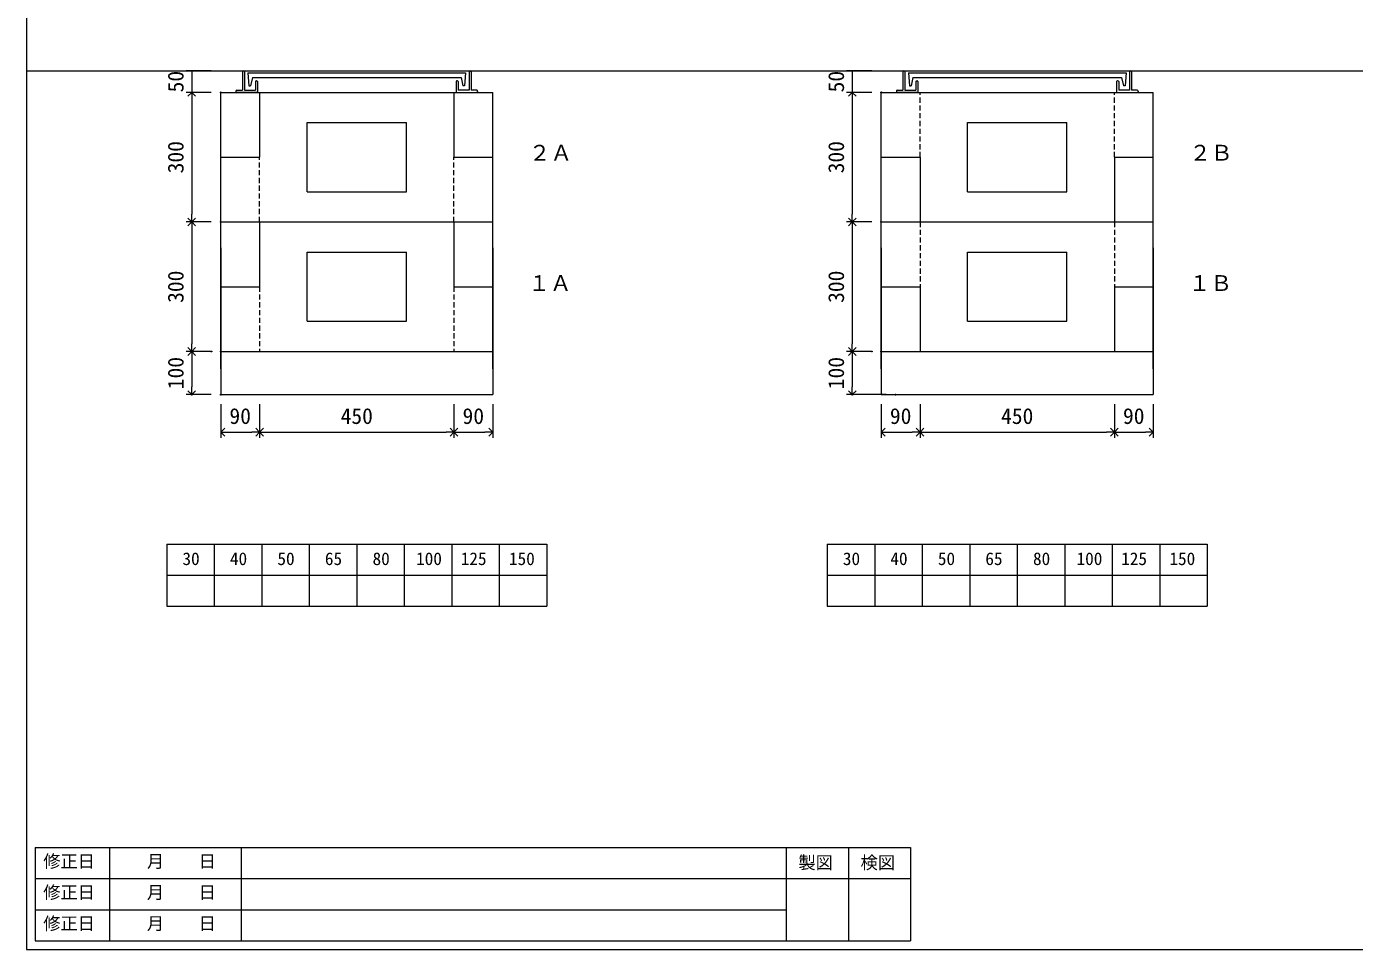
# Model space of a CAD drawing. Units: millimetres, scale not verified. Extents: x -4890 to 18490, y -2273 to 2273.
# Drawn here: x -1230 to 1846, y -2002 to 136 of the extents above; entities that cross this region are included whole.
import ezdxf
from ezdxf.enums import TextEntityAlignment as Align

# ---------------------------------------------------------------- set-up
doc = ezdxf.new("R2010")
doc.units = ezdxf.units.MM
doc.header["$LTSCALE"] = 10
doc.header["$PDMODE"] = 32
doc.header["$PDSIZE"] = 2
for name, pattern in [('DASHED1', [1.8, 1.2, -0.6]), ('USER2', [50.8, 31.75, -6.35, 6.35, -6.35]), ('USER5', [3.185, 0.01, -3.175])]:
    doc.linetypes.add(name, pattern=pattern)
for name, color, linetype, lineweight in [('0-1_Defpoints', 7, 'USER2', 5), ('0-2_waku', 7, 'Continuous', 18), ('0-3_gaikei', 7, 'Continuous', 18), ('0-4_kakure', 7, 'USER5', 18), ('0-5_sunpou', 7, 'Continuous', 5), ('0-9_uchigawa', 6, 'Continuous', 18), ('0-B_futa', 3, 'Continuous', 18), ('0-C_GL', 4, 'Continuous', 18), ('0-E_文字１', 150, 'USER2', 18)]:
    doc.layers.add(name, color=color, linetype=linetype, lineweight=lineweight)
doc.styles.add('ＭＳ ゴシック', font='')
doc.styles.get('ＭＳ ゴシック').set_extended_font_data('MS Gothic')

# ---------------------------------------------------------------- blocks, each defined once
blk = doc.blocks.new('_Open90')
at = {"layer": '0-5_sunpou'}
blk.add_line((0, 0), (-1, 0), dxfattribs=at)
blk.add_lwpolyline([(-0.5, 0.5), (0, 0), (-0.5, -0.5)], dxfattribs=at)
blk = doc.blocks.new('D48')
at = {"layer": '0-1_Defpoints'}
for p in [(667.32, 2214.36), (600.08, 1914.36), (667.32, 1914.36)]:
    blk.add_point(p, dxfattribs=at)
at = {"layer": '0-5_sunpou'}
for p, q in [((645.32, 2214.36), (587.08, 2214.36)), ((600.08, 2196.36), (600.08, 1932.36)), ((645.32, 1914.36), (587.08, 1914.36))]:
    blk.add_line(p, q, dxfattribs=at)
at = {"layer": '0-5_sunpou', "xscale": 18, "yscale": 18}
for p, rotation in [((600.08, 2214.36), 90), ((600.08, 1914.36), 270)]:
    blk.add_blockref('_Open90', p, dxfattribs=dict(at, rotation=rotation))
at = {"layer": '0-5_sunpou', "style": 'ＭＳ ゴシック'}
blk.add_text('300', height=36.66, rotation=90, dxfattribs=at).set_placement((592.08, 2026.86), align=Align.BOTTOM_LEFT)
blk = doc.blocks.new('D49')
at = {"layer": '0-1_Defpoints'}
for p in [(667.32, 1914.36), (600.08, 1614.36), (667.32, 1614.36)]:
    blk.add_point(p, dxfattribs=at)
at = {"layer": '0-5_sunpou'}
for p, q in [((645.32, 1914.36), (587.08, 1914.36)), ((600.08, 1896.36), (600.08, 1632.36)), ((645.32, 1614.36), (587.08, 1614.36))]:
    blk.add_line(p, q, dxfattribs=at)
at = {"layer": '0-5_sunpou', "xscale": 18, "yscale": 18}
for p, rotation in [((600.08, 1914.36), 90), ((600.08, 1614.36), 270)]:
    blk.add_blockref('_Open90', p, dxfattribs=dict(at, rotation=rotation))
at = {"layer": '0-5_sunpou', "style": 'ＭＳ ゴシック'}
blk.add_text('300', height=36.66, rotation=90, dxfattribs=at).set_placement((592.08, 1726.86), align=Align.BOTTOM_LEFT)
blk = doc.blocks.new('D44')
at = {"layer": '0-1_Defpoints'}
for p in [(2197.32, 1914.36), (2130.08, 1614.36), (2197.32, 1614.36)]:
    blk.add_point(p, dxfattribs=at)
at = {"layer": '0-5_sunpou'}
for p, q in [((2175.32, 1914.36), (2117.08, 1914.36)), ((2130.08, 1896.36), (2130.08, 1632.36)), ((2175.32, 1614.36), (2117.08, 1614.36))]:
    blk.add_line(p, q, dxfattribs=at)
at = {"layer": '0-5_sunpou', "xscale": 18, "yscale": 18}
for p, rotation in [((2130.08, 1914.36), 90), ((2130.08, 1614.36), 270)]:
    blk.add_blockref('_Open90', p, dxfattribs=dict(at, rotation=rotation))
at = {"layer": '0-5_sunpou', "style": 'ＭＳ ゴシック'}
blk.add_text('300', height=36.66, rotation=90, dxfattribs=at).set_placement((2122.08, 1726.86), align=Align.BOTTOM_LEFT)
blk = doc.blocks.new('D45')
at = {"layer": '0-1_Defpoints'}
for p in [(2175.32, 1614.36), (2130.08, 1514.36), (2230.32, 1514.36)]:
    blk.add_point(p, dxfattribs=at)
at = {"layer": '0-5_sunpou'}
for p, q in [((2153.32, 1614.36), (2117.08, 1614.36)), ((2130.08, 1596.36), (2130.08, 1532.36)), ((2208.32, 1514.36), (2117.08, 1514.36))]:
    blk.add_line(p, q, dxfattribs=at)
at = {"layer": '0-5_sunpou', "xscale": 18, "yscale": 18}
for p, rotation in [((2130.08, 1614.36), 90), ((2130.08, 1514.36), 270)]:
    blk.add_blockref('_Open90', p, dxfattribs=dict(at, rotation=rotation))
at = {"layer": '0-5_sunpou', "style": 'ＭＳ ゴシック'}
blk.add_text('100', height=36.66, rotation=90, dxfattribs=at).set_placement((2122.08, 1526.86), align=Align.BOTTOM_LEFT)
blk = doc.blocks.new('D46')
at = {"layer": '0-1_Defpoints'}
for p in [(2197.32, 2214.36), (2130.08, 1914.36), (2197.32, 1914.36)]:
    blk.add_point(p, dxfattribs=at)
at = {"layer": '0-5_sunpou'}
for p, q in [((2175.32, 2214.36), (2117.08, 2214.36)), ((2130.08, 2196.36), (2130.08, 1932.36)), ((2175.32, 1914.36), (2117.08, 1914.36))]:
    blk.add_line(p, q, dxfattribs=at)
at = {"layer": '0-5_sunpou', "xscale": 18, "yscale": 18}
for p, rotation in [((2130.08, 2214.36), 90), ((2130.08, 1914.36), 270)]:
    blk.add_blockref('_Open90', p, dxfattribs=dict(at, rotation=rotation))
at = {"layer": '0-5_sunpou', "style": 'ＭＳ ゴシック'}
blk.add_text('300', height=36.66, rotation=90, dxfattribs=at).set_placement((2122.08, 2026.86), align=Align.BOTTOM_LEFT)
blk = doc.blocks.new('D47')
at = {"layer": '0-1_Defpoints'}
for p in [(645.32, 1614.36), (600.08, 1514.36), (667.32, 1514.36)]:
    blk.add_point(p, dxfattribs=at)
at = {"layer": '0-5_sunpou'}
for p, q in [((623.32, 1614.36), (587.08, 1614.36)), ((600.08, 1596.36), (600.08, 1532.36)), ((645.32, 1514.36), (587.08, 1514.36))]:
    blk.add_line(p, q, dxfattribs=at)
at = {"layer": '0-5_sunpou', "xscale": 18, "yscale": 18}
for p, rotation in [((600.08, 1614.36), 90), ((600.08, 1514.36), 270)]:
    blk.add_blockref('_Open90', p, dxfattribs=dict(at, rotation=rotation))
at = {"layer": '0-5_sunpou', "style": 'ＭＳ ゴシック'}
blk.add_text('100', height=36.66, rotation=90, dxfattribs=at).set_placement((592.08, 1526.86), align=Align.BOTTOM_LEFT)

msp = doc.modelspace()

# ---------------------------------------------------------------- linework, layer by layer
at = {"layer": '0-2_waku'}
for p, q in [((-1229.94, 2273.35), (-1229.94, -2001.65)), ((-1229.94, 2273.35), (-1229.94, -2001.65)), ((-904.94, -1062.65), (-904.94, -1206.65)), ((-904.94, -1062.65), (-904.94, -1206.65)), ((-904.94, -1062.65), (-904.94, -1206.65)), ((-904.94, -1062.65), (-904.94, -1206.65)), ((-904.94, -1062.65), (-24.94, -1062.65)), ((-794.94, -1062.65), (-794.94, -1206.65)), ((-684.94, -1062.65), (-684.94, -1206.65)), ((-684.94, -1062.65), (-684.94, -1206.65)), ((-574.94, -1062.65), (-574.94, -1206.65)), ((-464.94, -1062.65), (-464.94, -1206.65)), ((-354.94, -1062.65), (-354.94, -1206.65)), ((-244.94, -1062.65), (-244.94, -1206.65)), ((-134.94, -1062.65), (-134.94, -1206.65)), ((-24.94, -1062.65), (-24.94, -1206.65)), ((625.06, -1062.65), (625.06, -1206.65)), ((625.06, -1062.65), (625.06, -1206.65)), ((625.06, -1062.65), (625.06, -1206.65)), ((625.06, -1062.65), (625.06, -1206.65)), ((625.06, -1062.65), (1505.06, -1062.65)), ((735.06, -1062.65), (735.06, -1206.65)), ((845.06, -1062.65), (845.06, -1206.65)), ((845.06, -1062.65), (845.06, -1206.65)), ((955.06, -1062.65), (955.06, -1206.65)), ((1065.06, -1062.65), (1065.06, -1206.65)), ((1175.06, -1062.65), (1175.06, -1206.65)), ((1285.06, -1062.65), (1285.06, -1206.65)), ((1395.06, -1062.65), (1395.06, -1206.65)), ((1505.06, -1062.65), (1505.06, -1206.65)), ((-904.94, -1134.65), (-24.94, -1134.65)), ((625.06, -1134.65), (1505.06, -1134.65)), ((-904.94, -1206.65), (-24.94, -1206.65)), ((625.06, -1206.65), (1505.06, -1206.65)), ((-1209.94, -1765.65), (-1209.94, -1981.65)), ((-1209.94, -1765.65), (-1209.94, -1981.65)), ((-1209.94, -1765.65), (818.06, -1765.65)), ((-1037.44, -1765.65), (-1037.44, -1981.65)), ((-732.44, -1765.65), (-732.44, -1981.65)), ((-732.44, -1765.65), (-732.44, -1981.65)), ((530.06, -1765.65), (530.06, -1981.65)), ((530.06, -1765.65), (530.06, -1981.65)), ((674.06, -1765.65), (674.06, -1981.65)), ((818.06, -1765.65), (818.06, -1981.65)), ((-1209.94, -1837.65), (818.06, -1837.65)), ((-1209.94, -1909.65), (530.06, -1909.65)), ((-1209.94, -1981.65), (818.06, -1981.65)), ((-1229.94, -2001.65), (4890.06, -2001.65)), ((-1229.94, -2001.65), (4890.06, -2001.65)), ((-1229.94, -2001.65), (4890.06, -2001.65))]:
    msp.add_line(p, q, dxfattribs=at)
at = {"layer": '0-3_gaikei'}
for p, q in [((-779.94, -16.65), (-149.94, -16.65)), ((-779.94, -656.65), (-779.94, -16.65)), ((-779.94, -16.65), (-149.94, -16.65)), ((-779.94, -16.65), (-149.94, -16.65)), ((-779.94, -16.65), (-689.94, -16.65)), ((-779.94, -16.65), (-149.94, -16.65)), ((-779.94, -16.65), (-149.94, -16.65)), ((-779.94, -16.65), (-149.94, -16.65)), ((-699.94, -16.65), (-229.94, -16.65)), ((-699.94, -16.65), (-229.94, -16.65)), ((-689.94, -16.65), (-689.94, -166.65)), ((-239.94, -16.65), (-149.94, -16.65)), ((-239.94, -16.65), (-239.94, -166.65)), ((-149.94, -656.65), (-149.94, -16.65)), ((750.06, -16.65), (1380.06, -16.65)), ((750.06, -16.65), (1380.06, -16.65)), ((750.06, -16.65), (1380.06, -16.65)), ((750.06, -16.65), (1380.06, -16.65)), ((750.06, -16.65), (1380.06, -16.65)), ((750.06, -16.65), (1380.06, -16.65)), ((750.06, -16.65), (1380.06, -16.65)), ((750.06, -16.65), (1380.06, -16.65)), ((750.06, -16.65), (1380.06, -16.65)), ((750.06, -16.65), (1380.06, -16.65)), ((750.06, -656.65), (750.06, -16.65)), ((750.06, -16.65), (840.06, -16.65)), ((830.06, -16.65), (1300.06, -16.65)), ((830.06, -16.65), (1300.06, -16.65)), ((1290.06, -16.65), (1380.06, -16.65)), ((1380.06, -656.65), (1380.06, -16.65)), ((-779.94, -166.65), (-689.94, -166.65)), ((-239.94, -166.65), (-149.94, -166.65)), ((-149.94, -316.65), (-149.94, -156.65)), ((750.06, -166.65), (840.06, -166.65)), ((840.06, -166.65), (840.06, -316.65)), ((1290.06, -166.65), (1290.06, -316.65)), ((1290.06, -166.65), (1380.06, -166.65)), ((1380.06, -316.65), (1380.06, -156.65)), ((-779.94, -316.65), (-149.94, -316.65)), ((-689.94, -316.65), (-689.94, -466.65)), ((-239.94, -316.65), (-239.94, -466.65)), ((750.06, -316.65), (1380.06, -316.65)), ((750.06, -316.65), (1380.06, -316.65)), ((750.06, -316.65), (1380.06, -316.65)), ((830.06, -316.65), (1300.06, -316.65)), ((830.06, -316.65), (1300.06, -316.65)), ((-779.94, -376.65), (-779.94, -716.65)), ((-149.94, -376.65), (-149.94, -716.65)), ((750.06, -376.65), (750.06, -716.65)), ((1380.06, -376.65), (1380.06, -716.65)), ((-779.94, -466.65), (-689.94, -466.65)), ((-239.94, -466.65), (-149.94, -466.65)), ((750.06, -466.65), (840.06, -466.65)), ((840.06, -466.65), (840.06, -616.65)), ((1290.06, -466.65), (1290.06, -616.65)), ((1290.06, -466.65), (1380.06, -466.65)), ((-779.94, -616.65), (-149.94, -616.65)), ((-779.94, -616.65), (-149.94, -616.65)), ((750.06, -616.65), (1380.06, -616.65)), ((750.06, -616.65), (1380.06, -616.65)), ((-779.94, -716.65), (-149.94, -716.65)), ((-779.94, -716.65), (-149.94, -716.65)), ((-779.94, -716.65), (-149.94, -716.65)), ((750.06, -716.65), (1380.06, -716.65)), ((750.06, -716.65), (1380.06, -716.65))]:
    msp.add_line(p, q, dxfattribs=at)
at = {"layer": '0-4_kakure', "linetype": 'DASHED1', "lineweight": 5}
for p, q in [((840.06, -166.65), (840.06, -16.65)), ((1290.06, -166.65), (1290.06, -16.65)), ((-689.94, -316.65), (-689.94, -166.65)), ((-239.94, -316.65), (-239.94, -166.65)), ((840.06, -316.65), (840.06, -466.65)), ((1290.06, -316.65), (1290.06, -466.65)), ((-689.94, -466.65), (-689.94, -616.65)), ((-239.94, -466.65), (-239.94, -616.65))]:
    msp.add_line(p, q, dxfattribs=at)
at = {"layer": '0-5_sunpou'}
for p, q in [((-801.94, 33.35), (-860.18, 33.35)), ((-847.18, 33.35), (-847.18, -16.65)), ((728.06, 33.35), (669.82, 33.35)), ((682.82, 33.35), (682.82, -16.65)), ((-801.94, -16.65), (-860.18, -16.65)), ((-801.94, -16.65), (-860.18, -16.65)), ((728.06, -16.65), (669.82, -16.65)), ((728.06, -16.65), (669.82, -16.65)), ((-779.94, -738.65), (-779.94, -816.58)), ((-689.94, -738.65), (-689.94, -816.58)), ((-689.94, -738.65), (-689.94, -816.58)), ((-239.94, -738.65), (-239.94, -816.58)), ((-239.94, -738.65), (-239.94, -816.58)), ((-149.94, -738.65), (-149.94, -816.58)), ((750.06, -738.65), (750.06, -816.58)), ((840.06, -738.65), (840.06, -816.58)), ((840.06, -738.65), (840.06, -816.58)), ((1290.06, -738.65), (1290.06, -816.58)), ((1290.06, -738.65), (1290.06, -816.58)), ((1380.06, -738.65), (1380.06, -816.58)), ((-761.94, -803.58), (-707.94, -803.58)), ((-671.94, -803.58), (-257.94, -803.58)), ((-221.94, -803.58), (-167.94, -803.58)), ((768.06, -803.58), (822.06, -803.58)), ((858.06, -803.58), (1272.06, -803.58)), ((1308.06, -803.58), (1362.06, -803.58))]:
    msp.add_line(p, q, dxfattribs=at)
at = {"layer": '0-9_uchigawa'}
for p, q in [((-579.94, -86.65), (-349.94, -86.65)), ((-579.94, -246.65), (-579.94, -86.65)), ((-349.94, -246.65), (-349.94, -86.65)), ((950.06, -86.65), (1180.06, -86.65)), ((950.06, -246.65), (950.06, -86.65)), ((1180.06, -246.65), (1180.06, -86.65)), ((-579.94, -246.65), (-349.94, -246.65)), ((950.06, -246.65), (1180.06, -246.65)), ((-579.94, -546.65), (-579.94, -386.65)), ((-579.94, -386.65), (-349.94, -386.65)), ((-349.94, -546.65), (-349.94, -386.65)), ((950.06, -386.65), (1180.06, -386.65)), ((950.06, -546.65), (950.06, -386.65)), ((1180.06, -546.65), (1180.06, -386.65)), ((-579.94, -546.65), (-349.94, -546.65)), ((950.06, -546.65), (1180.06, -546.65))]:
    msp.add_line(p, q, dxfattribs=at)
at = {"layer": '0-B_futa'}
for p, q in [((-729.94, 31.35), (-729.94, -11.65)), ((-727.94, 33.35), (-724.94, 33.35)), ((-724.94, 33.35), (-724.94, -11.65)), ((-204.94, 33.35), (-204.94, -11.65)), ((-204.94, 33.35), (-201.94, 33.35)), ((-199.94, 31.35), (-199.94, -11.65)), ((800.06, 31.35), (800.06, -11.65)), ((802.06, 33.35), (805.06, 33.35)), ((805.06, 33.35), (805.06, -11.65)), ((1325.06, 33.35), (1325.06, -11.65)), ((1325.06, 33.35), (1328.06, 33.35)), ((1330.06, 31.35), (1330.06, -11.65)), ((-717.13, 28.85), (-212.8, 28.85)), ((-717.13, 28.85), (-714.64, -1.15)), ((-706.61, 17.85), (-710.93, -1.15)), ((-706.61, 17.85), (-223.27, 17.85)), ((-699.94, 8.35), (-699.94, -11.65)), ((-697.94, 10.35), (-696.94, 10.35)), ((-694.94, 8.35), (-694.94, -16.65)), ((-234.94, 8.35), (-234.94, -16.65)), ((-231.94, 10.35), (-232.94, 10.35)), ((-229.94, 8.35), (-229.94, -11.65)), ((-223.27, 17.85), (-218.96, -1.15)), ((-212.8, 28.85), (-215.05, -1.15)), ((812.87, 28.85), (1317.2, 28.85)), ((812.87, 28.85), (815.36, -1.15)), ((823.39, 17.85), (819.07, -1.15)), ((823.39, 17.85), (1306.73, 17.85)), ((830.06, 8.35), (830.06, -11.65)), ((832.06, 10.35), (833.06, 10.35)), ((835.06, 8.35), (835.06, -16.65)), ((1295.06, 8.35), (1295.06, -16.65)), ((1298.06, 10.35), (1297.06, 10.35)), ((1300.06, 8.35), (1300.06, -11.65)), ((1306.73, 17.85), (1311.04, -1.15)), ((1317.2, 28.85), (1314.95, -1.15)), ((-744.94, -13.65), (-744.94, -14.65)), ((-742.94, -11.65), (-729.94, -11.65)), ((-694.94, -16.65), (-742.94, -16.65)), ((-724.94, -11.65), (-699.94, -11.65)), ((-714.64, -1.15), (-710.93, -1.15)), ((-234.94, -16.65), (-186.94, -16.65)), ((-204.94, -11.65), (-229.94, -11.65)), ((-215.05, -1.15), (-218.96, -1.15)), ((-186.94, -11.65), (-199.94, -11.65)), ((-184.94, -13.65), (-184.94, -14.65)), ((785.06, -13.65), (785.06, -14.65)), ((787.06, -11.65), (800.06, -11.65)), ((835.06, -16.65), (787.06, -16.65)), ((805.06, -11.65), (830.06, -11.65)), ((815.36, -1.15), (819.07, -1.15)), ((1295.06, -16.65), (1343.06, -16.65)), ((1325.06, -11.65), (1300.06, -11.65)), ((1314.95, -1.15), (1311.04, -1.15)), ((1343.06, -11.65), (1330.06, -11.65)), ((1345.06, -13.65), (1345.06, -14.65))]:
    msp.add_line(p, q, dxfattribs=at)
for centre, start, end in [((-727.94, 31.35), 90, 180), ((-201.94, 31.35), 0, 90), ((802.06, 31.35), 90, 180), ((1328.06, 31.35), 0, 90), ((-697.94, 8.35), 90, 180), ((-696.94, 8.35), 0, 90), ((-232.94, 8.35), 90, 180), ((-231.94, 8.35), 0, 90), ((832.06, 8.35), 90, 180), ((833.06, 8.35), 0, 90), ((1297.06, 8.35), 90, 180), ((1298.06, 8.35), 0, 90), ((-742.94, -13.65), 90, 180), ((-742.94, -14.65), 180, 270), ((-186.94, -13.65), 0, 90), ((-186.94, -14.65), 270, 0), ((787.06, -13.65), 90, 180), ((787.06, -14.65), 180, 270), ((1343.06, -13.65), 0, 90), ((1343.06, -14.65), 270, 0)]:
    msp.add_arc(centre, 2, start, end, dxfattribs=at)
at = {"layer": '0-C_GL'}
msp.add_line((-1229.94, 33.35), (4890.06, 33.35), dxfattribs=at)
msp.add_line((-1229.94, 33.35), (4890.06, 33.35), dxfattribs=at)

# ---------------------------------------------------------------- block references
at = {"layer": '0-5_sunpou'}
for name in ['D48', 'D46', 'D49', 'D44', 'D47', 'D45']:
    msp.add_blockref(name, (-1447.26, -2231.01), dxfattribs=at)
at = {"layer": '0-5_sunpou', "xscale": 18, "yscale": 18, "rotation": 180}
for p in [(-779.94, -803.58), (-689.94, -803.58), (-239.94, -803.58), (750.06, -803.58), (840.06, -803.58), (1290.06, -803.58)]:
    msp.add_blockref('_Open90', p, dxfattribs=at)
at = {"layer": '0-5_sunpou', "xscale": 18, "yscale": 18}
for p in [(-689.94, -803.58), (-239.94, -803.58), (-149.94, -803.58), (840.06, -803.58), (1290.06, -803.58), (1380.06, -803.58)]:
    msp.add_blockref('_Open90', p, dxfattribs=at)

# ---------------------------------------------------------------- texts
at = {"layer": '0-5_sunpou', "style": 'ＭＳ ゴシック'}
for p in [(-855.18, -16.65), (674.82, -16.65)]:
    msp.add_text('50', height=36.66, rotation=90, dxfattribs=at).set_placement(p, align=Align.BOTTOM_LEFT)
for s, p in [('90', (-759.94, -795.58)), ('450', (-502.44, -795.58)), ('90', (-219.94, -795.58)), ('90', (770.06, -795.58)), ('450', (1027.56, -795.58)), ('90', (1310.06, -795.58))]:
    msp.add_text(s, height=36.66, dxfattribs=at).set_placement(p, align=Align.BOTTOM_LEFT)
at = {"layer": '0-E_文字１', "color": 7, "style": 'ＭＳ ゴシック'}
for s, height, p in [('２Ａ', 36.66, (-66.12, -185.73)), ('２Ｂ', 36.66, (1463.88, -185.73)), ('１Ａ', 36.66, (-67.44, -487.6)), ('１Ｂ', 36.66, (1462.56, -487.6)), ('30', 29.33, (-868.83, -1120.19)), ('40', 29.33, (-758.83, -1120.19)), ('50', 29.33, (-648.83, -1120.19)), ('65', 29.33, (-538.83, -1120.19)), ('80', 29.33, (-428.42, -1120.19)), ('100', 29.33, (-327.55, -1120.19)), ('125', 29.33, (-224.16, -1120.19)), ('150', 29.33, (-112.4, -1120.19)), ('30', 29.33, (661.17, -1120.19)), ('40', 29.33, (771.17, -1120.19)), ('50', 29.33, (881.17, -1120.19)), ('65', 29.33, (991.17, -1120.19)), ('80', 29.33, (1101.58, -1120.19)), ('100', 29.33, (1202.45, -1120.19)), ('125', 29.33, (1305.84, -1120.19)), ('150', 29.33, (1417.6, -1120.19)), ('修正日', 29.33, (-1191.29, -1820.94)), ('\u3000\u3000月\u3000\u3000日', 29.33, (-1031.14, -1820.94)), ('製図', 29.33, (558.12, -1823.9)), ('検図', 29.33, (702.12, -1823.9)), ('修正日', 29.33, (-1191.29, -1892.94)), ('\u3000\u3000月\u3000\u3000日', 29.33, (-1031.14, -1892.94)), ('修正日', 29.33, (-1191.29, -1964.94)), ('\u3000\u3000月\u3000\u3000日', 29.33, (-1031.14, -1964.94))]:
    msp.add_text(s, height=height, dxfattribs=at).set_placement(p, align=Align.BOTTOM_LEFT)

doc.saveas('drawing.dxf')
